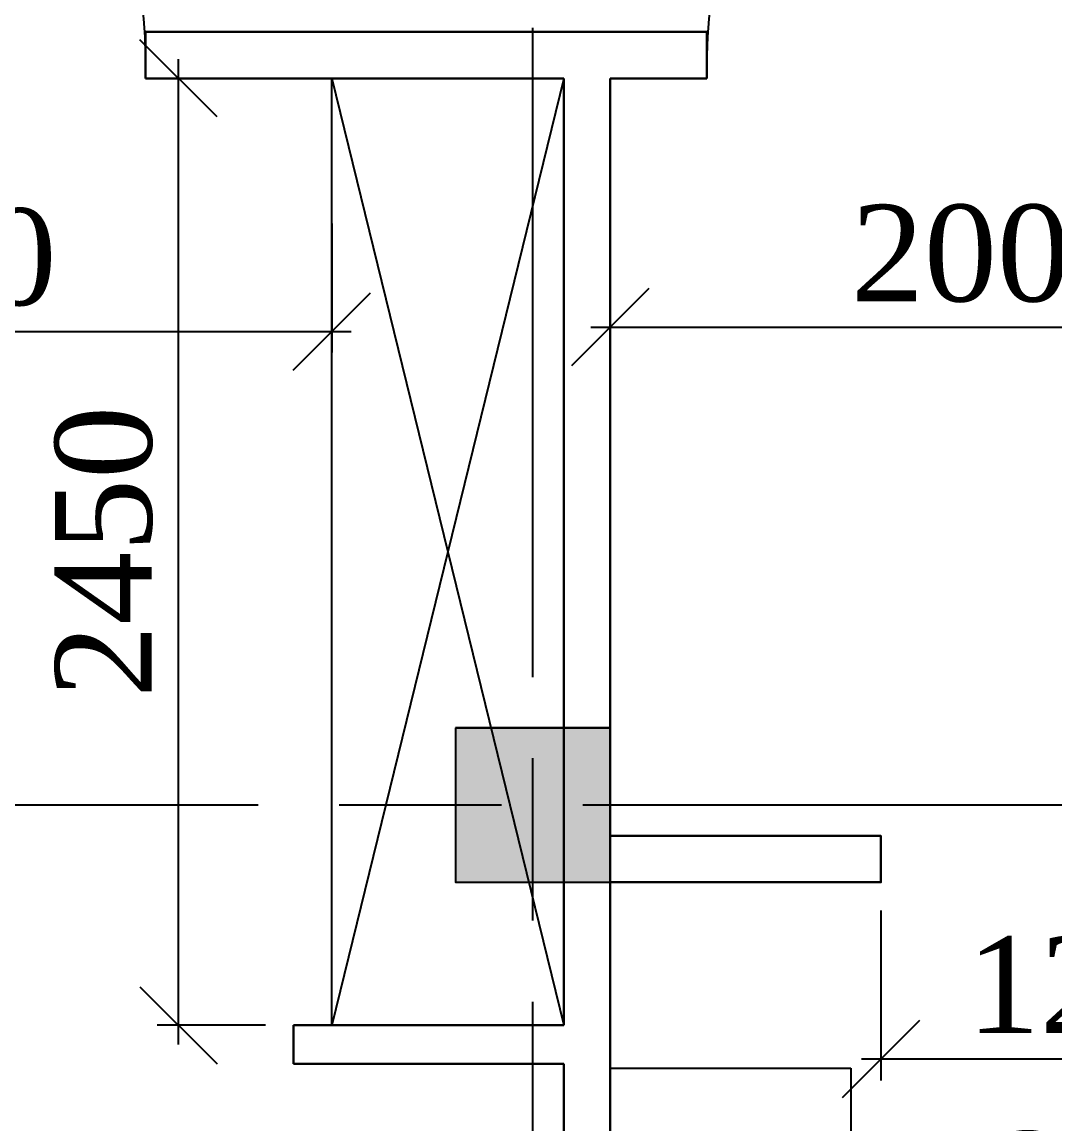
# Model space of a CAD drawing. Header units: inches. Extents: x 2870606 to 3671143, y -733551 to -473558.
# Drawn here: x 3277521 to 3280192, y -513248 to -510397 of the extents above; entities that cross this region are included whole.
import ezdxf

# ---------------------------------------------------------------- set-up
doc = ezdxf.new("R2010")
doc.units = ezdxf.units.IN
doc.header["$MEASUREMENT"] = 0
doc.linetypes.add('ACAD_ISO08W100', pattern=[36, 24, -3, 6, -3])
doc.styles.add('J~stule', font='dutch.ttf')
doc.dimstyles.new('J~style', dxfattribs={"dimscale": 100, "dimtxt": 2.5, "dimasz": 2, "dimexe": 0.55, "dimexo": 0.725, "dimtad": 1, "dimdec": 0, "dimdsep": 46, "dimtxsty": 'J~stule', "dimblk": 'OBLIQUE', "dimcen": 2, "dimdle": 0.5, "dimadec": 0, "dimazin": 0, "dimtfac": 1, "dimtdec": 0, "dimtmove": 0, "dimatfit": 3, "dimfxl": 1, "dimarcsym": 0})

# ---------------------------------------------------------------- blocks, each defined once
blk = doc.blocks.new('_Oblique')
at = {"color": 0, "linetype": 'ByBlock', "lineweight": -2}
blk.add_line((-0.5, -0.5), (0.5, 0.5), dxfattribs=at)
blk = doc.blocks.new('*D364')
at = {"color": 0, "lineweight": -2, "transparency": 16777216}
for p, q in [((3277925.4, -513043.1), (3277925.4, -510493.1)), ((3278150.1, -510543.1), (3277870.4, -510543.1)), ((3278150.1, -512993.1), (3277870.4, -512993.1))]:
    blk.add_line(p, q, dxfattribs=at)
at = {"layer": 'Defpoints', "color": 0, "lineweight": 35, "transparency": 16777216}
for p in [(3277925.4, -510543.1), (3278222.6, -510543.1), (3278222.6, -512993.1, 58.9)]:
    blk.add_point(p, dxfattribs=at)
at = {"color": 0, "lineweight": -2, "transparency": 16777216, "xscale": 200, "yscale": 200, "zscale": 200}
for p, rotation in [((3277925.4, -510543.1), 90), ((3277925.4, -512993.1), 270)]:
    blk.add_blockref('_Oblique', p, dxfattribs=dict(at, rotation=rotation))
at = {"color": 0, "transparency": 16777216, "insert": (3277732.7, -511768.1), "char_height": 250, "attachment_point": 5, "rotation": 90, "style": 'J~stule'}
blk.add_mtext('2450', dxfattribs=at)
blk = doc.blocks.new('*D375')
at = {"color": 0, "lineweight": -2, "transparency": 16777216}
for p, q in [((3279742.2, -512695.6), (3279742.2, -513135.6)), ((3280942.2, -512695.6), (3280942.2, -513135.6)), ((3280992.2, -513080.6), (3279692.2, -513080.6))]:
    blk.add_line(p, q, dxfattribs=at)
at = {"layer": 'Defpoints', "color": 0, "lineweight": 35, "transparency": 16777216}
for p in [(3279742.2, -512623.1), (3280942.2, -512623.1, 58.9), (3279742.2, -513080.6)]:
    blk.add_point(p, dxfattribs=at)
at = {"color": 0, "lineweight": -2, "transparency": 16777216, "xscale": 200, "yscale": 200, "zscale": 200, "rotation": 180}
blk.add_blockref('_Oblique', (3279742.2, -513080.6), dxfattribs=at)
at = {"color": 0, "lineweight": -2, "transparency": 16777216, "xscale": 200, "yscale": 200, "zscale": 200}
blk.add_blockref('_Oblique', (3280942.2, -513080.6), dxfattribs=at)
at = {"color": 0, "transparency": 16777216, "insert": (3280342.2, -512889.7), "char_height": 250, "attachment_point": 5, "style": 'J~stule'}
blk.add_mtext('1200', dxfattribs=at)
blk = doc.blocks.new('*D378')
at = {"color": 0, "lineweight": -2, "transparency": 16777216}
for p, q in [((3279042.2, -511147.1), (3279042.2, -511242.1)), ((3281042.2, -511146.5), (3281042.2, -511242.1)), ((3278992.2, -511187.1), (3281092.2, -511187.1))]:
    blk.add_line(p, q, dxfattribs=at)
at = {"layer": 'Defpoints', "color": 0, "lineweight": 35, "transparency": 16777216}
for p in [(3279042.2, -511074.6), (3281042.2, -511074, 24.1), (3281042.2, -511187.1)]:
    blk.add_point(p, dxfattribs=at)
at = {"color": 0, "lineweight": -2, "transparency": 16777216, "xscale": 200, "yscale": 200, "zscale": 200, "rotation": 180}
blk.add_blockref('_Oblique', (3279042.2, -511187.1), dxfattribs=at)
at = {"color": 0, "lineweight": -2, "transparency": 16777216, "xscale": 200, "yscale": 200, "zscale": 200}
blk.add_blockref('_Oblique', (3281042.2, -511187.1), dxfattribs=at)
at = {"color": 0, "transparency": 16777216, "insert": (3280042.2, -510997.1), "char_height": 250, "attachment_point": 5, "style": 'J~stule'}
blk.add_mtext('2000', dxfattribs=at)
blk = doc.blocks.new('dfgtfsdg')
for p, q in [((-1401.1, 621.9), (-668.3, 621.9)), ((-1401.1, 0), (-1401.1, 621.9)), ((-1401.1, 0), (1998.5, 0))]:
    blk.add_line(p, q)
blk = doc.blocks.new('*D452')
at = {"color": 0, "lineweight": -2, "transparency": 16777216}
for p, q in [((3279042.2, -513085.6), (3279042.2, -513640.9)), ((3281792.2, -513195.6), (3281792.2, -513640.9)), ((3281842.2, -513585.9), (3278992.2, -513585.9))]:
    blk.add_line(p, q, dxfattribs=at)
at = {"layer": 'Defpoints', "color": 0, "lineweight": 35, "transparency": 16777216}
for p in [(3279042.2, -513013.1), (3281792.2, -513123.1), (3279042.2, -513585.9)]:
    blk.add_point(p, dxfattribs=at)
at = {"color": 0, "lineweight": -2, "transparency": 16777216, "xscale": 200, "yscale": 200, "zscale": 200, "rotation": 180}
blk.add_blockref('_Oblique', (3279042.2, -513585.9), dxfattribs=at)
at = {"color": 0, "lineweight": -2, "transparency": 16777216, "xscale": 200, "yscale": 200, "zscale": 200}
blk.add_blockref('_Oblique', (3281792.2, -513585.9), dxfattribs=at)
at = {"color": 0, "transparency": 16777216, "insert": (3280417.2, -513393.2), "char_height": 250, "attachment_point": 5, "style": 'J~stule'}
blk.add_mtext('2750', dxfattribs=at)
blk = doc.blocks.new('*D482')
at = {"color": 0, "lineweight": -2, "transparency": 16777216}
for p, q in [((3276142.2, -510918.6), (3276142.2, -511252.7)), ((3278322.2, -510918.5), (3278322.2, -511252.7)), ((3276092.2, -511197.7), (3278372.2, -511197.7))]:
    blk.add_line(p, q, dxfattribs=at)
at = {"layer": 'Defpoints', "color": 0, "lineweight": 35, "transparency": 16777216}
for p in [(3276142.2, -510846.1), (3278322.2, -510846, 7.3), (3278322.2, -511197.7)]:
    blk.add_point(p, dxfattribs=at)
at = {"color": 0, "lineweight": -2, "transparency": 16777216, "xscale": 200, "yscale": 200, "zscale": 200, "rotation": 180}
blk.add_blockref('_Oblique', (3276142.2, -511197.7), dxfattribs=at)
at = {"color": 0, "lineweight": -2, "transparency": 16777216, "xscale": 200, "yscale": 200, "zscale": 200}
blk.add_blockref('_Oblique', (3278322.2, -511197.7), dxfattribs=at)
at = {"color": 0, "transparency": 16777216, "insert": (3277232.2, -511006.7), "char_height": 250, "attachment_point": 5, "style": 'J~stule'}
blk.add_mtext('2180', dxfattribs=at)

msp = doc.modelspace()

# ---------------------------------------------------------------- hatches: boundary and pattern name
h = msp.add_hatch(color=256)
h.dxf.hatch_style = 1
h.paths.add_polyline_path([(3279042.2, -512623.13), (3279042.2, -512223.13), (3278642.2, -512223.13), (3278642.2, -512623.13)])

# ---------------------------------------------------------------- linework, layer by layer
at = {"color": 252, "linetype": 'ACAD_ISO08W100', "ltscale": 70}
for p, q in [((3278842.2, -524692.02), (3278842.2, -496403.85)), ((3290731.11, -512423.13), (3224837.42, -512423.13))]:
    msp.add_line(p, q, dxfattribs=at)
at = {"lineweight": 30}
for p, q in [((3277840.23, -510423.13), (3277840.23, -510543.13)), ((3279042.2, -510423.13), (3279292.2, -510423.13)), ((3279292.2, -510543.13), (3279292.2, -510423.13)), ((3277840.23, -510543.13), (3278922.2, -510543.13)), ((3278922.2, -510543.13), (3278922.2, -512993.12)), ((3279042.2, -510543.13), (3279042.2, -521223.13)), ((3279042.2, -510543.13), (3279292.2, -510543.13)), ((3278642.2, -512223.13), (3279042.2, -512223.13)), ((3278922.2, -512993.12, 58.88), (3278222.56, -512993.12, 58.88)), ((3278222.56, -512993.12, 58.88), (3278222.56, -513093.12, 58.88)), ((3278922.2, -513093.12, 58.88), (3278222.56, -513093.12, 58.88)), ((3278922.2, -513093.12), (3278922.2, -518223.13))]:
    msp.add_line(p, q, dxfattribs=at)
for q in [(3278322.2, -510543.13), (3278922.2, -512993.12, 58.88)]:
    msp.add_line((3278322.2, -512993.12, 58.88), q)
for points in [[(3277840.23, -510423.13), (3279042.2, -510423.13)], [(3279042.2, -512623.13), (3279742.2, -512623.13), (3279742.2, -512503.13), (3279042.2, -512503.13)]]:
    msp.add_lwpolyline(points, dxfattribs=at)
at = {"elevation": 58.88}
msp.add_lwpolyline([(3278322.2, -510543.13), (3278922.2, -512993.12)], dxfattribs=at)
msp.add_lwpolyline([(3278922.2, -510543.13), (3278322.2, -512993.12)])
msp.add_lwpolyline([(3278642.2, -512223.13), (3278642.2, -512623.13), (3279042.2, -512623.13), (3279042.2, -512223.13)], close=True)
for centre, radius, start, end in [((3276891.84, -510479.79, -58.88), 948.4, 359.79803, 87.07504), ((3280242.2, -510483.13), 950, 93.01696, 180.00004)]:
    msp.add_arc(centre, radius, start, end)

# ---------------------------------------------------------------- block references
at = {"rotation": 270}
msp.add_blockref('dfgtfsdg', (3279042.2, -514504.63), dxfattribs=at)

# ---------------------------------------------------------------- dimensions: what is measured, and where the dimension line sits
dim = msp.add_linear_dim(base=(3277925.4, -510543.13), p1=(3278222.56, -512993.12, 58.88), p2=(3278222.56, -510543.13), angle=90, dimstyle='J~style', override={"dimdec": 1, "dimtdec": 1})
dim.commit()
dim.dimension.update_dxf_attribs({"geometry": '*D364', "text_midpoint": (3277732.7, -511768.13)})
for base, p1, p2, picture, middle in [((3281042.2, -511187.11), (3279042.2, -511074.61), (3281042.2, -511074.03, 24.05), '*D378', (3280042.2, -510997.09)), ((3278322.2, -511197.75), (3276142.2, -510846.15), (3278322.2, -510845.97, 7.28), '*D482', (3277232.2, -511006.69)), ((3279742.2, -513080.57), (3280942.16, -512623.13, 58.88), (3279742.2, -512623.13), '*D375', (3280342.18, -512889.69)), ((3279042.2, -513585.9), (3281792.2, -513123.13), (3279042.2, -513013.11), '*D452', (3280417.2, -513393.2))]:
    dim = msp.add_linear_dim(base=base, p1=p1, p2=p2, dimstyle='J~style', override={"dimdec": 1, "dimtdec": 1})
    dim.commit()
    dim.dimension.update_dxf_attribs({"geometry": picture, "text_midpoint": middle})

doc.saveas('drawing.dxf')
